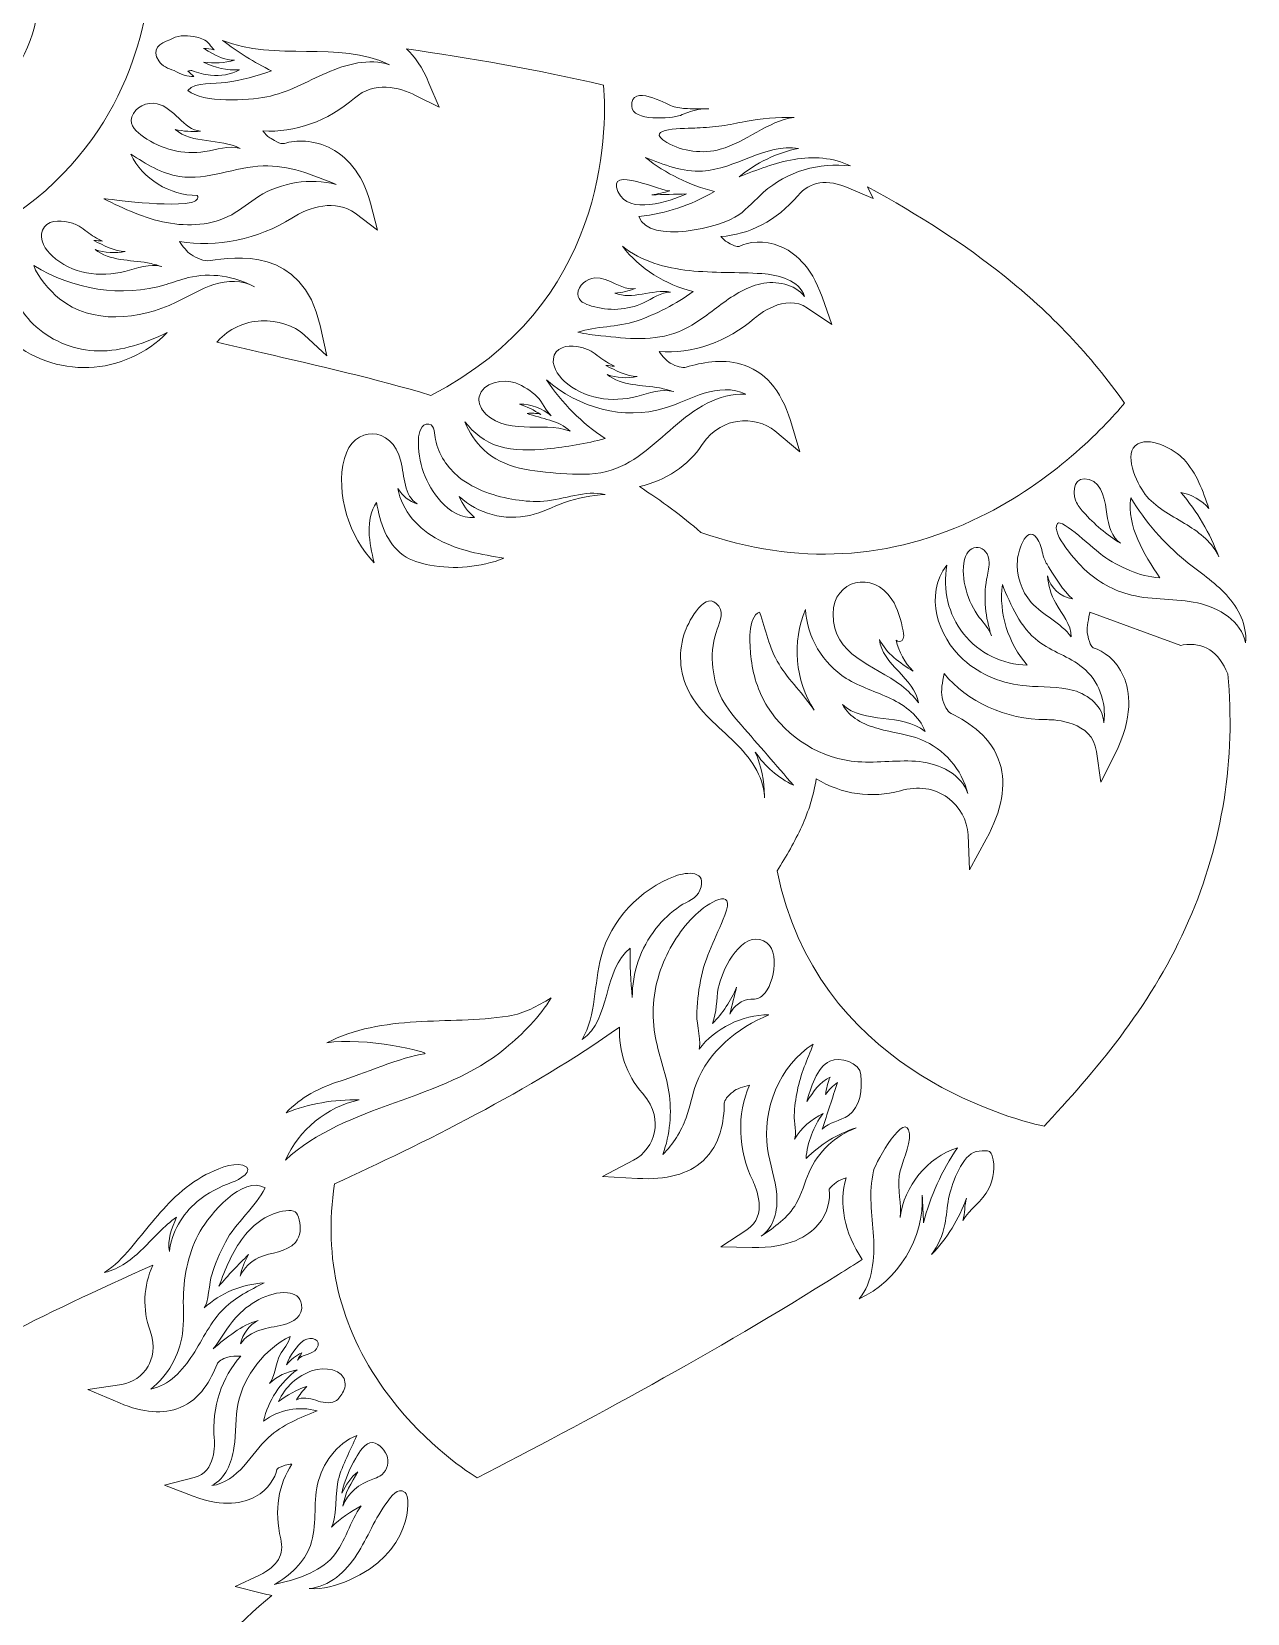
# Model space of a CAD drawing. Header units: millimetres. Extents: x -1356 to 546, y -801 to 88.
# Drawn here: x -1190.8 to -1021.2, y -391.8 to -171.3 of the extents above; entities that cross this region are included whole.
import ezdxf

# ---------------------------------------------------------------- set-up
doc = ezdxf.new("R2010")
doc.units = ezdxf.units.MM
doc.header["$MEASUREMENT"] = 0
doc.layers.add('Layer 2', color=7, linetype='Continuous')

msp = doc.modelspace()

# ---------------------------------------------------------------- linework, layer by layer
at = {"layer": 'Layer 2', "lineweight": 0}
for points, knots in [([(-1232.9, -193.31), (-1231.87, -189.74), (-1230.13, -186.78), (-1228.29, -183.66), (-1227.63, -182.54), (-1226.95, -181.39), (-1226.28, -180.18), (-1220.41, -169.58), (-1220.37, -155.87), (-1226.19, -145.25), (-1226.56, -144.56), (-1226.97, -143.87), (-1227.36, -143.21), (-1228.65, -141.01), (-1229.88, -138.94), (-1230.26, -136.64), (-1230.46, -135.38), (-1230.39, -134.09), (-1230.07, -132.87), (-1229.39, -136.73), (-1227.15, -140.59), (-1223.59, -143.82), (-1222.94, -144.41), (-1222.26, -144.96), (-1221.56, -145.47), (-1220.34, -146.36), (-1219.05, -147.15), (-1217.8, -147.92), (-1215.9, -149.1), (-1214.1, -150.21), (-1212.55, -151.6), (-1212.18, -151.93), (-1211.83, -152.27), (-1211.52, -152.6), (-1209.1, -155.23), (-1207.73, -158.71), (-1206.4, -162.07), (-1203.53, -169.36), (-1201.07, -176.46), (-1202.46, -183.09), (-1202.46, -183.09), (-1203.6, -188.52), (-1203.6, -188.52), (-1203.6, -188.52), (-1203.39, -188.26), (-1203.39, -188.26), (-1203.39, -188.26), (-1203.41, -188.37), (-1203.41, -188.37), (-1203.41, -188.37), (-1200.08, -184.23), (-1200.08, -184.23), (-1199.72, -183.79), (-1199.23, -183.37), (-1198.84, -183.05), (-1193.79, -178.91), (-1190.65, -173.84), (-1190.03, -168.76), (-1189.14, -161.56), (-1192.93, -155.19), (-1196.61, -149.03), (-1200.16, -143.06), (-1203.53, -137.42), (-1202.87, -131.2), (-1202.75, -129.98), (-1202.47, -129.4), (-1201.9, -129.12), (-1201.9, -129.12), (-1201.8, -129.08), (-1201.8, -129.08), (-1201.06, -128.81), (-1200, -129.05), (-1199.32, -129.62), (-1199.32, -129.62), (-1199.26, -129.68), (-1199.26, -129.68), (-1199.14, -129.78), (-1199.03, -129.9), (-1198.89, -130.06), (-1198.78, -130.19), (-1198.67, -130.33), (-1198.58, -130.48), (-1197.91, -131.47), (-1197.55, -132.75), (-1197.26, -133.99), (-1196.71, -136.33), (-1196.3, -138.78), (-1195.9, -141.14), (-1195.31, -144.61), (-1194.71, -148.2), (-1193.64, -151.65), (-1192.55, -155.19), (-1190.4, -160.15), (-1186.36, -163.7), (-1185.12, -164.79), (-1183.77, -165.68), (-1182.35, -166.35), (-1181.58, -166.71), (-1180.75, -167.01), (-1179.84, -167.28), (-1179.84, -167.28), (-1179.72, -167.31), (-1179.72, -167.31), (-1179.33, -167.43), (-1178.94, -167.53), (-1178.54, -167.61), (-1178.54, -167.61), (-1178.43, -167.64), (-1178.43, -167.64), (-1178.02, -167.73), (-1177.6, -167.81), (-1177.16, -167.88), (-1176.4, -168), (-1175.61, -168.09), (-1174.79, -168.15), (-1176.57, -178.29), (-1183, -194.91), (-1205.63, -203.21), (-1214.79, -200.19), (-1223.95, -196.86), (-1232.9, -193.31)], [0, 0, 0, 0, 1, 1, 1, 2, 2, 2, 3, 3, 3, 4, 4, 4, 5, 5, 5, 6, 6, 6, 7, 7, 7, 8, 8, 8, 9, 9, 9, 10, 10, 10, 11, 11, 11, 12, 12, 12, 13, 13, 13, 14, 14, 14, 15, 15, 15, 16, 16, 16, 17, 17, 17, 18, 18, 18, 19, 19, 19, 20, 20, 20, 21, 21, 21, 22, 22, 22, 23, 23, 23, 24, 24, 24, 25, 25, 25, 26, 26, 26, 27, 27, 27, 28, 28, 28, 29, 29, 29, 30, 30, 30, 31, 31, 31, 32, 32, 32, 33, 33, 33, 34, 34, 34, 35, 35, 35, 36, 36, 36, 37, 37, 37, 38, 38, 38, 39, 39, 39, 40, 40, 40, 40]), ([(-1171.5, -172.47), (-1170.59, -171.81), (-1169.25, -171.8), (-1168.21, -171.99), (-1167.59, -172.1), (-1166.93, -172.28), (-1166.4, -172.63), (-1166.13, -172.8), (-1165.45, -173.8), (-1165.3, -173.84), (-1165.79, -173.73), (-1166.29, -173.66), (-1166.79, -173.65), (-1166.51, -173.82), (-1166.24, -173.99), (-1165.96, -174.15), (-1164.89, -174.77), (-1163.72, -175.33), (-1162.48, -175.3), (-1163.87, -175.69), (-1165.35, -175.78), (-1166.78, -175.57), (-1165.25, -176.37), (-1163.5, -176.75), (-1161.78, -176.63), (-1162.98, -177.32), (-1164.42, -177.54), (-1165.81, -177.4), (-1166.71, -177.3), (-1167.59, -177.06), (-1168.44, -176.73), (-1168.63, -176.76), (-1168.82, -176.79), (-1168.99, -176.82), (-1168.7, -177.08), (-1168.42, -177.33), (-1168.13, -177.59), (-1168.97, -177.61), (-1170.03, -177.28), (-1170.89, -176.72), (-1171.74, -176.5), (-1172.6, -176.09), (-1173.05, -175.4), (-1174.08, -173.83), (-1172.92, -172.83), (-1171.5, -172.47)], [0, 0, 0, 0, 1, 1, 1, 2, 2, 2, 3, 3, 3, 4, 4, 4, 5, 5, 5, 6, 6, 6, 7, 7, 7, 8, 8, 8, 9, 9, 9, 10, 10, 10, 11, 11, 11, 12, 12, 12, 13, 13, 13, 14, 14, 14, 15, 15, 15, 15]), ([(-1111.01, -178.78), (-1110.49, -185.53), (-1110.54, -209.4), (-1135.09, -222.02), (-1142.83, -219.7), (-1150.82, -217.87), (-1158.55, -216.1), (-1160.66, -215.62), (-1162.82, -215.12), (-1164.96, -214.62), (-1164.91, -214.57), (-1164.86, -214.51), (-1164.81, -214.46), (-1163.27, -212.74), (-1161.12, -211.74), (-1158.76, -211.63), (-1156.49, -211.53), (-1154.19, -212.28), (-1152.77, -213.59), (-1152.77, -213.59), (-1149.61, -216.5), (-1149.61, -216.5), (-1149.61, -216.5), (-1150.53, -212.3), (-1150.53, -212.3), (-1152.96, -201.18), (-1162.65, -202.73), (-1165.84, -203.24), (-1166.74, -203.39), (-1167.79, -202.86), (-1168.51, -202.39), (-1169.15, -201.98), (-1169.64, -201.31), (-1170.13, -200.56), (-1165.07, -201.44), (-1159.12, -200.27), (-1154.5, -197.31), (-1152.07, -195.74), (-1148.3, -194.63), (-1145.66, -196.63), (-1145.66, -196.63), (-1142.55, -199), (-1142.55, -199), (-1142.55, -199), (-1143.53, -195.22), (-1143.53, -195.22), (-1144.69, -190.77), (-1147.08, -188.66), (-1148.88, -187.68), (-1151.38, -186.32), (-1154, -186.41), (-1155.49, -186.9), (-1156.05, -187.08), (-1157.18, -186.35), (-1157.55, -186.11), (-1157.91, -185.88), (-1158.22, -185.55), (-1158.51, -185.16), (-1154.16, -185.44), (-1149.43, -183.8), (-1145.74, -180.58), (-1142.94, -178.16), (-1139.56, -179.04), (-1137.22, -180.22), (-1137.22, -180.22), (-1133.95, -181.85), (-1133.95, -181.85), (-1133.95, -181.85), (-1135.37, -178.48), (-1135.37, -178.48), (-1136.29, -176.27), (-1137.36, -174.76), (-1138.48, -173.71), (-1129.88, -174.99), (-1120.31, -176.55), (-1111.01, -178.78)], [0, 0, 0, 0, 1, 1, 1, 2, 2, 2, 3, 3, 3, 4, 4, 4, 5, 5, 5, 6, 6, 6, 7, 7, 7, 8, 8, 8, 9, 9, 9, 10, 10, 10, 11, 11, 11, 12, 12, 12, 13, 13, 13, 14, 14, 14, 15, 15, 15, 16, 16, 16, 17, 17, 17, 18, 18, 18, 19, 19, 19, 20, 20, 20, 21, 21, 21, 22, 22, 22, 23, 23, 23, 24, 24, 24, 25, 25, 25, 25]), ([(-1149.62, -177.05), (-1152.38, -178.26), (-1155.03, -179.82), (-1157.99, -180.41), (-1160.67, -180.94), (-1166.83, -181.3), (-1168.99, -179.53), (-1167.87, -178.24), (-1165.28, -178.64), (-1163.68, -178.4), (-1161.51, -178.07), (-1159.37, -177.53), (-1157.31, -176.8), (-1159.71, -175.59), (-1162.01, -174.16), (-1164.16, -172.53), (-1156.84, -175.53), (-1147.99, -172.5), (-1140.86, -175.92), (-1143.72, -174.99), (-1146.86, -175.85), (-1149.62, -177.05)], [0, 0, 0, 0, 1, 1, 1, 2, 2, 2, 3, 3, 3, 4, 4, 4, 5, 5, 5, 6, 6, 6, 7, 7, 7, 7]), ([(-1101.44, -181.69), (-1100.76, -181.95), (-1100.03, -182.01), (-1099.3, -182.04), (-1098.31, -182.08), (-1097.32, -182.09), (-1096.33, -182.08), (-1097.33, -182.04), (-1098.33, -182.21), (-1099.25, -182.57), (-1099.61, -182.7), (-1099.95, -182.86), (-1100.3, -182.99), (-1101.56, -183.44), (-1107.02, -183.85), (-1107.09, -181.71), (-1107.19, -178.57), (-1102.38, -181.32), (-1101.44, -181.69)], [0, 0, 0, 0, 1, 1, 1, 2, 2, 2, 3, 3, 3, 4, 4, 4, 5, 5, 5, 6, 6, 6, 6]), ([(-1161.71, -187.6), (-1163.3, -187.15), (-1164.97, -187.77), (-1166.6, -188.04), (-1169.61, -188.53), (-1172.69, -187.7), (-1175.17, -185.97), (-1176.09, -185.33), (-1177.19, -184.46), (-1176.8, -183.2), (-1176.36, -181.8), (-1174.63, -181.07), (-1173.27, -181.37), (-1170.9, -181.89), (-1169.63, -184.96), (-1167.21, -185.19), (-1168.39, -185.3), (-1169.6, -185.21), (-1170.76, -184.94), (-1168.37, -187.04), (-1164.53, -186.12), (-1161.71, -187.6)], [0, 0, 0, 0, 1, 1, 1, 2, 2, 2, 3, 3, 3, 4, 4, 4, 5, 5, 5, 6, 6, 6, 7, 7, 7, 7]), ([(-1091.28, -183.84), (-1089.03, -183.43), (-1086.74, -183.24), (-1084.45, -183.27), (-1088.17, -183.79), (-1091.11, -186.73), (-1094.74, -187.7), (-1097.1, -188.41), (-1100.05, -188.01), (-1102.17, -186.77), (-1105.76, -184.67), (-1099.43, -184.82), (-1097.97, -184.74), (-1096.81, -184.68), (-1095.65, -184.61), (-1094.51, -184.45), (-1093.42, -184.29), (-1092.36, -184.04), (-1091.28, -183.84)], [0, 0, 0, 0, 1, 1, 1, 2, 2, 2, 3, 3, 3, 4, 4, 4, 5, 5, 5, 6, 6, 6, 6]), ([(-1084.45, -189.13), (-1081.8, -188.69), (-1078.98, -188.83), (-1076.58, -190.04), (-1080.9, -189.46), (-1085.44, -190.83), (-1088.71, -193.71), (-1089.88, -194.74), (-1090.9, -195.95), (-1092.16, -196.86), (-1094.55, -198.58), (-1104.66, -201.07), (-1106.07, -197.09), (-1102.1, -196.64), (-1099.08, -195.6), (-1095.56, -193.61), (-1099.04, -192.72), (-1102.33, -191.1), (-1105.16, -188.88), (-1102.61, -189.88), (-1099.96, -190.9), (-1097.22, -190.75), (-1092.6, -190.48), (-1088.41, -186.9), (-1083.83, -187.59), (-1086.86, -188.21), (-1089.74, -189.59), (-1092.11, -191.57), (-1089.61, -190.58), (-1087.09, -189.58), (-1084.45, -189.13)], [0, 0, 0, 0, 1, 1, 1, 2, 2, 2, 3, 3, 3, 4, 4, 4, 5, 5, 5, 6, 6, 6, 7, 7, 7, 8, 8, 8, 9, 9, 9, 10, 10, 10, 10]), ([(-1180.68, -194.64), (-1181.1, -194.43), (-1172.79, -195.86), (-1168.53, -195.15), (-1167.99, -195.06), (-1167.3, -194.53), (-1167.68, -194.15), (-1171.52, -194.17), (-1175.27, -191.84), (-1176.95, -188.39), (-1174.83, -189.74), (-1172.63, -191.13), (-1170.14, -191.51), (-1166.25, -192.11), (-1162.41, -190.15), (-1158.47, -190.03), (-1154.95, -189.92), (-1151.57, -191.27), (-1148.31, -192.61), (-1151.95, -191.69), (-1155.95, -192.31), (-1159.13, -194.3), (-1160.41, -195.1), (-1161.55, -196.11), (-1162.87, -196.83), (-1165.6, -198.33), (-1168.91, -198.52), (-1171.96, -197.93), (-1175.02, -197.34), (-1177.89, -196.02), (-1180.68, -194.64)], [0, 0, 0, 0, 1, 1, 1, 2, 2, 2, 3, 3, 3, 4, 4, 4, 5, 5, 5, 6, 6, 6, 7, 7, 7, 8, 8, 8, 9, 9, 9, 10, 10, 10, 10]), ([(-1101.78, -193.51), (-1102.59, -193.76), (-1103.43, -193.94), (-1104.28, -194.05), (-1102.67, -194.03), (-1101.07, -193.99), (-1099.46, -193.94), (-1101.81, -194.93), (-1107.48, -197.01), (-1109, -193.62), (-1110.75, -189.76), (-1102.62, -193.77), (-1101.78, -193.51)], [0, 0, 0, 0, 1, 1, 1, 2, 2, 2, 3, 3, 3, 4, 4, 4, 4]), ([(-1055.17, -205.35), (-1048.71, -210.5), (-1043.06, -216.46), (-1038.35, -223.1), (-1041.4, -226.7), (-1048.38, -233.98), (-1058.52, -238.96), (-1070.97, -245.06), (-1084.06, -245.78), (-1097.46, -241.11), (-1100.05, -238.86), (-1102.92, -236.73), (-1106.02, -234.74), (-1102.35, -233.89), (-1099.17, -231.81), (-1097.25, -228.87), (-1095.76, -226.59), (-1093.75, -225.85), (-1092.33, -225.64), (-1090.44, -225.36), (-1088.44, -225.87), (-1087.11, -226.97), (-1087.11, -226.97), (-1083.62, -229.88), (-1083.62, -229.88), (-1083.62, -229.88), (-1084.95, -225.54), (-1084.95, -225.54), (-1086.27, -221.23), (-1088.6, -218.58), (-1091.87, -217.65), (-1094.6, -216.88), (-1097.37, -217.47), (-1099.49, -218.07), (-1100.02, -218.22), (-1100.81, -218.02), (-1101.72, -217.51), (-1102.29, -217.18), (-1102.77, -216.59), (-1103.26, -215.92), (-1098.74, -216.25), (-1093.68, -214.56), (-1089.96, -211.27), (-1089.53, -210.9), (-1085.73, -207.69), (-1082.58, -209.84), (-1082.58, -209.84), (-1079.2, -212.15), (-1079.2, -212.15), (-1079.2, -212.15), (-1080.54, -208.28), (-1080.54, -208.28), (-1082.07, -203.83), (-1084.56, -202.01), (-1086.37, -201.25), (-1088.65, -200.31), (-1090.83, -200.63), (-1092.1, -201.25), (-1092.23, -201.31), (-1092.61, -201.32), (-1093.75, -200.68), (-1094.07, -200.49), (-1094.37, -200.2), (-1094.65, -199.86), (-1090.8, -199.68), (-1086.85, -197.64), (-1083.94, -194.19), (-1082.24, -192.18), (-1079.84, -191.82), (-1076.8, -193.12), (-1076.8, -193.12), (-1073.4, -194.57), (-1073.4, -194.57), (-1073.4, -194.57), (-1074.21, -192.95), (-1074.21, -192.95), (-1066.93, -196.89), (-1060.67, -200.97), (-1055.17, -205.35)], [0, 0, 0, 0, 1, 1, 1, 2, 2, 2, 3, 3, 3, 4, 4, 4, 5, 5, 5, 6, 6, 6, 7, 7, 7, 8, 8, 8, 9, 9, 9, 10, 10, 10, 11, 11, 11, 12, 12, 12, 13, 13, 13, 14, 14, 14, 15, 15, 15, 16, 16, 16, 17, 17, 17, 18, 18, 18, 19, 19, 19, 20, 20, 20, 21, 21, 21, 22, 22, 22, 23, 23, 23, 24, 24, 24, 25, 25, 25, 26, 26, 26, 26]), ([(-1177.71, -201.97), (-1179.1, -202.24), (-1180.57, -202.15), (-1181.92, -201.7), (-1180.91, -202.48), (-1179.65, -202.85), (-1178.4, -203.06), (-1177.14, -203.26), (-1175.87, -203.32), (-1174.62, -203.55), (-1173.95, -203.68), (-1173.28, -203.85), (-1172.63, -204.07), (-1174.3, -203.56), (-1176.06, -204.31), (-1177.75, -204.74), (-1179.49, -205.18), (-1181.34, -205.28), (-1183.11, -204.94), (-1184.88, -204.6), (-1186.57, -203.81), (-1187.9, -202.59), (-1188.79, -201.78), (-1189.82, -200.27), (-1189.27, -198.99), (-1188.68, -197.59), (-1186.88, -197.57), (-1185.65, -197.87), (-1185.13, -198), (-1184.6, -198.16), (-1184.13, -198.43), (-1183.73, -198.65), (-1183.38, -198.95), (-1183.02, -199.23), (-1182.36, -199.73), (-1181.65, -200.17), (-1180.9, -200.52), (-1181.29, -200.48), (-1181.69, -200.45), (-1182.08, -200.41), (-1180.7, -201.15), (-1179.27, -201.9), (-1177.71, -201.97)], [0, 0, 0, 0, 1, 1, 1, 2, 2, 2, 3, 3, 3, 4, 4, 4, 5, 5, 5, 6, 6, 6, 7, 7, 7, 8, 8, 8, 9, 9, 9, 10, 10, 10, 11, 11, 11, 12, 12, 12, 13, 13, 13, 14, 14, 14, 14]), ([(-1108.39, -201.23), (-1105.77, -203.34), (-1102.38, -204.26), (-1099.03, -204.62), (-1095.69, -204.98), (-1092.31, -204.82), (-1088.95, -205.05), (-1086.56, -205.22), (-1083.72, -205.95), (-1082.98, -208.23), (-1084.37, -206.49), (-1086.89, -205.99), (-1089.07, -206.46), (-1091.24, -206.94), (-1093.15, -208.23), (-1094.93, -209.56), (-1096.72, -210.89), (-1098.48, -212.32), (-1100.55, -213.15), (-1103.94, -214.51), (-1107.75, -214.12), (-1111.38, -213.7), (-1112.44, -213.58), (-1113.54, -213.49), (-1114.58, -213.21), (-1112.09, -212.35), (-1109.08, -212.54), (-1106.46, -211.66), (-1103.62, -210.7), (-1100.93, -209.31), (-1098.51, -207.54), (-1102.39, -206.62), (-1105.93, -204.36), (-1108.39, -201.23)], [0, 0, 0, 0, 1, 1, 1, 2, 2, 2, 3, 3, 3, 4, 4, 4, 5, 5, 5, 6, 6, 6, 7, 7, 7, 8, 8, 8, 9, 9, 9, 10, 10, 10, 11, 11, 11, 11]), ([(-1182.79, -218.14), (-1186.87, -218.29), (-1190.99, -216.82), (-1194.05, -214.12), (-1193.5, -215.23), (-1192.94, -216.34), (-1192.38, -217.45), (-1195.63, -215.9), (-1198.09, -212.79), (-1198.87, -209.27), (-1199.09, -208.26), (-1199.18, -207.19), (-1198.88, -206.2), (-1198.17, -203.89), (-1195.45, -203.08), (-1194.41, -205.47), (-1193.25, -208.12), (-1192.38, -210.49), (-1190.13, -212.47), (-1187.76, -214.56), (-1184.63, -215.77), (-1181.47, -215.83), (-1178.13, -215.88), (-1174.89, -214.7), (-1171.87, -213.27), (-1174.71, -216.2), (-1178.71, -217.98), (-1182.79, -218.14)], [0, 0, 0, 0, 1, 1, 1, 2, 2, 2, 3, 3, 3, 4, 4, 4, 5, 5, 5, 6, 6, 6, 7, 7, 7, 8, 8, 8, 9, 9, 9, 9]), ([(-1170.61, -209.04), (-1175.77, -211.54), (-1182.43, -212.15), (-1186.88, -208.54), (-1188.31, -207.38), (-1189.89, -205.56), (-1190.48, -203.92), (-1184.95, -207.27), (-1178.27, -208.44), (-1172.01, -206.56), (-1170.98, -206.25), (-1169.97, -205.86), (-1168.92, -205.61), (-1165.83, -204.87), (-1162.48, -205.36), (-1159.71, -206.9), (-1161.37, -205.9), (-1163.5, -205.98), (-1165.35, -206.57), (-1167.19, -207.16), (-1168.86, -208.2), (-1170.61, -209.04)], [0, 0, 0, 0, 1, 1, 1, 2, 2, 2, 3, 3, 3, 4, 4, 4, 5, 5, 5, 6, 6, 6, 7, 7, 7, 7]), ([(-1106.56, -207.1), (-1107.47, -207.46), (-1108.45, -207.68), (-1109.43, -207.75), (-1107.06, -208.77), (-1104.23, -207.17), (-1101.67, -207.62), (-1103.03, -207.66), (-1104.21, -208.52), (-1105.44, -209.11), (-1107.71, -210.19), (-1110.33, -210.28), (-1112.69, -209.56), (-1113.56, -209.3), (-1114.63, -208.9), (-1114.6, -207.86), (-1114.57, -206.69), (-1113.36, -205.74), (-1112.22, -205.64), (-1110.22, -205.48), (-1108.52, -207.5), (-1106.56, -207.1)], [0, 0, 0, 0, 1, 1, 1, 2, 2, 2, 3, 3, 3, 4, 4, 4, 5, 5, 5, 6, 6, 6, 7, 7, 7, 7]), ([(-1114.26, -215.31), (-1113.73, -215.44), (-1113.2, -215.59), (-1112.73, -215.86), (-1112.34, -216.09), (-1111.99, -216.38), (-1111.62, -216.66), (-1110.96, -217.16), (-1110.25, -217.6), (-1109.5, -217.96), (-1109.9, -217.92), (-1110.29, -217.88), (-1110.68, -217.84), (-1109.31, -218.58), (-1107.87, -219.33), (-1106.31, -219.4), (-1107.7, -219.68), (-1109.17, -219.58), (-1110.52, -219.13), (-1109.51, -219.91), (-1108.25, -220.28), (-1107, -220.49), (-1105.75, -220.7), (-1104.47, -220.75), (-1103.22, -220.98), (-1102.55, -221.11), (-1101.88, -221.28), (-1101.23, -221.5), (-1102.9, -221), (-1104.66, -221.74), (-1106.35, -222.17), (-1108.09, -222.61), (-1109.94, -222.72), (-1111.71, -222.38), (-1113.48, -222.04), (-1115.17, -221.24), (-1116.5, -220.03), (-1117.39, -219.21), (-1118.42, -217.71), (-1117.88, -216.42), (-1117.28, -215.02), (-1115.49, -215), (-1114.26, -215.31)], [0, 0, 0, 0, 1, 1, 1, 2, 2, 2, 3, 3, 3, 4, 4, 4, 5, 5, 5, 6, 6, 6, 7, 7, 7, 8, 8, 8, 9, 9, 9, 10, 10, 10, 11, 11, 11, 12, 12, 12, 13, 13, 13, 14, 14, 14, 14]), ([(-1116.95, -232.89), (-1120.78, -232.64), (-1124.95, -232.25), (-1127.73, -229.6), (-1128.83, -228.55), (-1129.8, -227.13), (-1130.35, -225.71), (-1129.09, -227.26), (-1127.62, -228.51), (-1125.62, -229.11), (-1123.45, -229.75), (-1121.14, -229.69), (-1118.89, -229.47), (-1116.16, -229.21), (-1113.46, -228.73), (-1110.81, -228.04), (-1114.03, -225.88), (-1116.82, -223.08), (-1118.98, -219.85), (-1114.56, -223.75), (-1108.17, -225.53), (-1102.54, -223.82), (-1100.65, -223.24), (-1098.88, -222.3), (-1096.98, -221.72), (-1095.09, -221.14), (-1092.95, -220.95), (-1091.19, -221.86), (-1094.97, -221.58), (-1098.39, -223.96), (-1101.25, -226.44), (-1104.11, -228.92), (-1106.95, -231.73), (-1110.62, -232.65), (-1112.68, -233.16), (-1114.84, -233.02), (-1116.95, -232.89)], [0, 0, 0, 0, 1, 1, 1, 2, 2, 2, 3, 3, 3, 4, 4, 4, 5, 5, 5, 6, 6, 6, 7, 7, 7, 8, 8, 8, 9, 9, 9, 10, 10, 10, 11, 11, 11, 12, 12, 12, 12]), ([(-1119.78, -224.67), (-1120.39, -224.49), (-1121.05, -224.44), (-1121.68, -224.53), (-1119.64, -225.3), (-1117.25, -225.48), (-1115.68, -227), (-1117.7, -226.23), (-1119.94, -226.48), (-1122.1, -226.42), (-1124.26, -226.36), (-1126.65, -225.83), (-1127.88, -224.06), (-1128.26, -223.52), (-1128.51, -222.86), (-1128.37, -222.21), (-1127.96, -220.21), (-1124.88, -219.69), (-1123.28, -220.29), (-1122.18, -220.7), (-1121.13, -221.41), (-1120.28, -222.21), (-1119.49, -222.94), (-1119.06, -224.22), (-1118.3, -224.86), (-1119.52, -223.82), (-1121.13, -223.23), (-1122.74, -223.23), (-1121.7, -223.59), (-1120.7, -224.07), (-1119.78, -224.67)], [0, 0, 0, 0, 1, 1, 1, 2, 2, 2, 3, 3, 3, 4, 4, 4, 5, 5, 5, 6, 6, 6, 7, 7, 7, 8, 8, 8, 9, 9, 9, 10, 10, 10, 10]), ([(-1135.26, -245.67), (-1136.57, -245.43), (-1137.87, -245.04), (-1138.96, -244.28), (-1141.26, -242.67), (-1142.18, -239.73), (-1142.66, -236.96), (-1144.31, -239.34), (-1143.69, -242.56), (-1142.99, -245.37), (-1146.4, -241.87), (-1148.45, -235.68), (-1147.16, -230.83), (-1145.92, -226.15), (-1140.54, -226.15), (-1139.29, -231.19), (-1138.75, -233.32), (-1138.88, -236.03), (-1136.99, -237.15), (-1138.11, -236.8), (-1139.08, -236.02), (-1139.68, -235.01), (-1139.18, -238.13), (-1136.78, -240.69), (-1133.98, -242.16), (-1131.19, -243.64), (-1128.02, -244.21), (-1124.9, -244.72), (-1128.18, -245.99), (-1131.81, -246.32), (-1135.26, -245.67)], [0, 0, 0, 0, 1, 1, 1, 2, 2, 2, 3, 3, 3, 4, 4, 4, 5, 5, 5, 6, 6, 6, 7, 7, 7, 8, 8, 8, 9, 9, 9, 10, 10, 10, 10]), ([(-1116.45, -236.96), (-1118.07, -237.54), (-1119.62, -238.34), (-1121.3, -238.74), (-1124.74, -239.56), (-1128.56, -238.54), (-1131.13, -236.11), (-1130.67, -237.24), (-1129.94, -238.24), (-1129.01, -239.03), (-1130.8, -239.24), (-1132.49, -238.13), (-1133.7, -236.8), (-1135.82, -234.46), (-1136.97, -231.27), (-1136.83, -228.12), (-1136.79, -227.35), (-1136.48, -225.86), (-1135.37, -226.04), (-1134.43, -226.19), (-1134.61, -227.47), (-1134.46, -228.17), (-1134.03, -230.25), (-1132.78, -232.12), (-1131.13, -233.45), (-1128.91, -235.24), (-1126.09, -236.12), (-1123.27, -236.56), (-1121.97, -236.76), (-1120.66, -236.88), (-1119.35, -236.77), (-1116.46, -236.52), (-1113.59, -235.18), (-1110.77, -235.84), (-1112.7, -235.93), (-1114.62, -236.31), (-1116.45, -236.96)], [0, 0, 0, 0, 1, 1, 1, 2, 2, 2, 3, 3, 3, 4, 4, 4, 5, 5, 5, 6, 6, 6, 7, 7, 7, 8, 8, 8, 9, 9, 9, 10, 10, 10, 11, 11, 11, 12, 12, 12, 12]), ([(-1036.87, -229.06), (-1035.1, -227.41), (-1031.33, -229.62), (-1030.1, -230.93), (-1028.32, -232.82), (-1027.43, -235.35), (-1026.59, -237.8), (-1027.6, -236.65), (-1029, -235.84), (-1030.51, -235.54), (-1028.23, -238.19), (-1026.44, -241.24), (-1025.22, -244.51), (-1026.04, -242.58), (-1027.83, -241.18), (-1029.64, -240.08), (-1031.6, -238.88), (-1033.74, -237.84), (-1035.24, -236.1), (-1036.37, -234.79), (-1038.53, -230.61), (-1036.87, -229.06)], [0, 0, 0, 0, 1, 1, 1, 2, 2, 2, 3, 3, 3, 4, 4, 4, 5, 5, 5, 6, 6, 6, 7, 7, 7, 7]), ([(-1043.31, -233.75), (-1041.35, -234.29), (-1041.05, -236.93), (-1040.81, -238.59), (-1040.59, -240.12), (-1040.19, -241.8), (-1038.91, -242.64), (-1040.84, -241.45), (-1042.59, -239.97), (-1044.1, -238.28), (-1044.51, -237.82), (-1044.91, -237.32), (-1045.14, -236.75), (-1045.75, -235.18), (-1045.3, -233.2), (-1043.31, -233.75)], [0, 0, 0, 0, 1, 1, 1, 2, 2, 2, 3, 3, 3, 4, 4, 4, 5, 5, 5, 5]), ([(-1037.49, -236.3), (-1035.46, -239.64), (-1032.87, -242.63), (-1029.84, -245.1), (-1027.93, -246.66), (-1025.83, -248.02), (-1024.15, -249.84), (-1022.48, -251.65), (-1021.23, -254.06), (-1021.5, -256.52), (-1022.06, -253.49), (-1025.18, -251.58), (-1028.2, -250.95), (-1031.22, -250.32), (-1034.38, -250.57), (-1037.38, -249.86), (-1039.85, -249.27), (-1042.13, -247.98), (-1043.97, -246.24), (-1044.88, -245.39), (-1048.69, -241.28), (-1047.73, -239.89), (-1047.17, -239.09), (-1042.4, -243.68), (-1041.44, -244.34), (-1039.05, -245.98), (-1036.37, -247.23), (-1033.45, -247.46), (-1035.69, -244.09), (-1038.04, -240.31), (-1037.49, -236.3)], [0, 0, 0, 0, 1, 1, 1, 2, 2, 2, 3, 3, 3, 4, 4, 4, 5, 5, 5, 6, 6, 6, 7, 7, 7, 8, 8, 8, 9, 9, 9, 10, 10, 10, 10]), ([(-1047.95, -250.99), (-1047.1, -252.52), (-1045.79, -253.94), (-1045.8, -255.69), (-1047.24, -253.7), (-1049.71, -252.71), (-1051.36, -250.88), (-1052.8, -249.29), (-1053.48, -247.06), (-1053.3, -244.93), (-1053.19, -243.64), (-1051.87, -239.45), (-1050.29, -242.39), (-1049.92, -243.09), (-1049.87, -243.92), (-1049.6, -244.68), (-1049.42, -245.17), (-1049.14, -245.62), (-1048.87, -246.07), (-1047.92, -247.61), (-1046.96, -249.17), (-1045.63, -250.4), (-1047.3, -250.15), (-1048.74, -248.8), (-1049.11, -247.16), (-1049, -248.5), (-1048.6, -249.82), (-1047.95, -250.99)], [0, 0, 0, 0, 1, 1, 1, 2, 2, 2, 3, 3, 3, 4, 4, 4, 5, 5, 5, 6, 6, 6, 7, 7, 7, 8, 8, 8, 9, 9, 9, 9]), ([(-1056.93, -255.54), (-1057.24, -254.56), (-1057.99, -253.79), (-1058.61, -252.96), (-1060.2, -250.84), (-1061.28, -247.57), (-1060.67, -244.9), (-1060.11, -242.46), (-1057.31, -242.7), (-1057.25, -245.36), (-1057.24, -246.13), (-1057.45, -246.89), (-1057.59, -247.65), (-1058.07, -250.27), (-1057.75, -253), (-1056.93, -255.54)], [0, 0, 0, 0, 1, 1, 1, 2, 2, 2, 3, 3, 3, 4, 4, 4, 5, 5, 5, 5]), ([(-1067.85, -260.47), (-1069.68, -259.29), (-1071.6, -258.02), (-1072.52, -256.05), (-1072.22, -259.56), (-1067.66, -261.41), (-1067.08, -264.89), (-1067.76, -263.98), (-1068.56, -263.16), (-1069.47, -262.47), (-1073.27, -259.56), (-1079.06, -258.31), (-1079.01, -252.48), (-1078.97, -247.67), (-1073.42, -246.42), (-1070.81, -250.45), (-1069.95, -251.77), (-1069.54, -253.32), (-1069.23, -254.86), (-1069.14, -255.31), (-1069.08, -255.83), (-1069.38, -256.17), (-1069.6, -256.4), (-1070.03, -256.35), (-1070.22, -256.14), (-1069.83, -257.76), (-1069.01, -259.28), (-1067.85, -260.47)], [0, 0, 0, 0, 1, 1, 1, 2, 2, 2, 3, 3, 3, 4, 4, 4, 5, 5, 5, 6, 6, 6, 7, 7, 7, 8, 8, 8, 9, 9, 9, 9]), ([(-1060.82, -255.25), (-1058.69, -257.92), (-1055.33, -259.56), (-1051.92, -259.61), (-1054.6, -256.59), (-1055.91, -252.38), (-1055.4, -248.37), (-1054.2, -251.3), (-1052.9, -254.37), (-1050.39, -256.3), (-1048.49, -257.75), (-1046.07, -258.42), (-1044.22, -259.94), (-1041.99, -261.76), (-1040.82, -264.76), (-1041.26, -267.66), (-1041.3, -265.45), (-1043.35, -263.74), (-1045.47, -263.14), (-1047.59, -262.54), (-1049.85, -262.72), (-1052.04, -262.52), (-1055.27, -262.23), (-1058.47, -261.02), (-1060.86, -258.83), (-1064.4, -255.59), (-1066.33, -249.84), (-1063.16, -245.7), (-1063.67, -249.09), (-1063, -252.54), (-1060.82, -255.25)], [0, 0, 0, 0, 1, 1, 1, 2, 2, 2, 3, 3, 3, 4, 4, 4, 5, 5, 5, 6, 6, 6, 7, 7, 7, 8, 8, 8, 9, 9, 9, 10, 10, 10, 10]), ([(-1095.77, -260.01), (-1095.59, -261.49), (-1095.21, -262.97), (-1094.52, -264.3), (-1093.81, -265.64), (-1092.8, -266.81), (-1091.81, -267.96), (-1089.38, -270.76), (-1086.95, -273.56), (-1084.52, -276.36), (-1086.68, -275.35), (-1088.54, -273.72), (-1089.85, -271.73), (-1089.02, -273.68), (-1088.58, -275.79), (-1088.58, -277.9), (-1088.57, -278.19), (-1088.58, -278.19), (-1088.58, -277.9), (-1088.7, -275.04), (-1090.61, -272.43), (-1092.71, -270.39), (-1095, -268.14), (-1097.68, -266.14), (-1099.14, -263.28), (-1100.46, -260.71), (-1100.64, -257.58), (-1099.62, -254.88), (-1099.07, -253.4), (-1096.75, -248.93), (-1094.96, -251.4), (-1094.11, -252.57), (-1094.97, -253.87), (-1095.32, -255.05), (-1095.82, -256.69), (-1095.97, -258.3), (-1095.77, -260.01)], [0, 0, 0, 0, 1, 1, 1, 2, 2, 2, 3, 3, 3, 4, 4, 4, 5, 5, 5, 6, 6, 6, 7, 7, 7, 8, 8, 8, 9, 9, 9, 10, 10, 10, 11, 11, 11, 12, 12, 12, 12]), ([(-1082.86, -251.85), (-1082.64, -255.71), (-1080.45, -259.41), (-1077.17, -261.46), (-1075.25, -262.66), (-1073.03, -263.3), (-1070.98, -264.28), (-1068.93, -265.26), (-1066.94, -266.72), (-1066.18, -268.86), (-1069.35, -266.24), (-1074.7, -267.91), (-1077.71, -265.11), (-1076.72, -266.91), (-1074.71, -267.92), (-1072.73, -268.47), (-1070.74, -269.02), (-1068.66, -269.23), (-1066.75, -269.99), (-1063.54, -271.28), (-1061.03, -274.17), (-1060.21, -277.53), (-1061.11, -274.82), (-1064.13, -273.37), (-1066.97, -273.07), (-1069.81, -272.77), (-1072.69, -273.3), (-1075.54, -273.09), (-1080.62, -272.71), (-1085.44, -269.78), (-1088.13, -265.45), (-1089.45, -263.31), (-1090.24, -260.85), (-1090.47, -258.35), (-1090.61, -256.85), (-1090.99, -252.9), (-1089.26, -252.23), (-1088.37, -254.72), (-1087.97, -257.13), (-1086.54, -259.5), (-1085.13, -261.81), (-1083.1, -263.66), (-1081.66, -265.91), (-1084.3, -261.79), (-1084.77, -256.36), (-1082.86, -251.85)], [0, 0, 0, 0, 1, 1, 1, 2, 2, 2, 3, 3, 3, 4, 4, 4, 5, 5, 5, 6, 6, 6, 7, 7, 7, 8, 8, 8, 9, 9, 9, 10, 10, 10, 11, 11, 11, 12, 12, 12, 13, 13, 13, 14, 14, 14, 15, 15, 15, 15]), ([(-1029.42, -295.28), (-1034.31, -306.57), (-1041.77, -315.46), (-1049.11, -323.39), (-1049.27, -323.56), (-1049.43, -323.73), (-1049.59, -323.89), (-1055.11, -322.66), (-1081.43, -315.4), (-1086.81, -288.31), (-1085.49, -286.26), (-1084.34, -284.18), (-1083.38, -282.11), (-1082.4, -279.98), (-1081.72, -277.76), (-1081.36, -275.46), (-1077.79, -277.63), (-1073.62, -278.24), (-1069.62, -277.12), (-1067.17, -276.43), (-1064.83, -276.77), (-1063.03, -278.08), (-1061.33, -279.31), (-1060.27, -281.25), (-1060.18, -283.28), (-1060.18, -283.28), (-1059.97, -288.15), (-1059.97, -288.15), (-1059.97, -288.15), (-1057.64, -283.87), (-1057.64, -283.87), (-1055.45, -279.86), (-1054.82, -276.31), (-1055.74, -273.33), (-1056.86, -269.66), (-1059.97, -267.67), (-1062.56, -266.34), (-1063.09, -266.07), (-1063.52, -265.28), (-1063.79, -264.12), (-1063.99, -263.19), (-1063.76, -262.03), (-1063.51, -260.8), (-1060.35, -264.71), (-1054.98, -267.22), (-1049.25, -267.22), (-1049.22, -267.22), (-1049.19, -267.22), (-1049.15, -267.22), (-1048.1, -267.22), (-1042.87, -267.41), (-1042.27, -271.66), (-1042.27, -271.66), (-1041.67, -275.95), (-1041.67, -275.95), (-1041.67, -275.95), (-1039.73, -272.08), (-1039.73, -272.08), (-1037.08, -266.82), (-1037.6, -263.25), (-1038.5, -261.19), (-1039.51, -258.86), (-1041.35, -257.61), (-1042.72, -257.21), (-1042.84, -257.17), (-1043.16, -256.93), (-1043.5, -255.43), (-1043.68, -254.62), (-1043.47, -253.57), (-1043.24, -252.47), (-1043.22, -252.39), (-1043.21, -252.31), (-1043.19, -252.22), (-1043.19, -252.22), (-1030.52, -256.87), (-1030.52, -256.87), (-1030.52, -256.87), (-1030.18, -256.81), (-1030.18, -256.81), (-1027.33, -256.37), (-1025.24, -257.72), (-1023.97, -260.83), (-1022.84, -272.71), (-1024.67, -284.31), (-1029.42, -295.28)], [0, 0, 0, 0, 1, 1, 1, 2, 2, 2, 3, 3, 3, 4, 4, 4, 5, 5, 5, 6, 6, 6, 7, 7, 7, 8, 8, 8, 9, 9, 9, 10, 10, 10, 11, 11, 11, 12, 12, 12, 13, 13, 13, 14, 14, 14, 15, 15, 15, 16, 16, 16, 17, 17, 17, 18, 18, 18, 19, 19, 19, 20, 20, 20, 21, 21, 21, 22, 22, 22, 23, 23, 23, 24, 24, 24, 25, 25, 25, 26, 26, 26, 27, 27, 27, 28, 28, 28, 28]), ([(-1111.35, -300.27), (-1109.99, -295.16), (-1105.97, -290.87), (-1101.02, -289.03), (-1099.34, -288.41), (-1096.49, -288.19), (-1097.58, -291.01), (-1098.04, -292.19), (-1099.33, -292.52), (-1100.32, -293.19), (-1101.61, -294.06), (-1102.76, -295.13), (-1103.72, -296.35), (-1105.85, -299.06), (-1107.04, -302.51), (-1107, -305.96), (-1107.26, -303.67), (-1107.36, -301.35), (-1107.29, -299.05), (-1111.14, -302.08), (-1109.96, -309.02), (-1113.99, -311.81), (-1112.03, -308.36), (-1112.37, -304.11), (-1111.35, -300.27)], [0, 0, 0, 0, 1, 1, 1, 2, 2, 2, 3, 3, 3, 4, 4, 4, 5, 5, 5, 6, 6, 6, 7, 7, 7, 8, 8, 8, 8]), ([(-1101.91, -319.08), (-1102.34, -316.36), (-1103.4, -313.76), (-1103.86, -311.04), (-1104.41, -307.85), (-1104, -304.54), (-1102.85, -301.52), (-1101.82, -298.84), (-1100.21, -296.37), (-1098.15, -294.37), (-1096.61, -292.88), (-1092.47, -290.3), (-1094.1, -294.47), (-1095.32, -297.58), (-1096.86, -300.25), (-1097.5, -303.6), (-1097.81, -305.23), (-1097.98, -306.89), (-1098.01, -308.55), (-1098.02, -309.3), (-1097.34, -312.69), (-1097.7, -313.16), (-1095.4, -310.2), (-1091.7, -308.37), (-1087.95, -308.36), (-1092.35, -310.21), (-1096.39, -313.44), (-1098.06, -317.9), (-1098.65, -319.47), (-1098.92, -321.13), (-1099.49, -322.7), (-1100.18, -324.62), (-1101.3, -326.39), (-1102.75, -327.82), (-1101.74, -325.04), (-1101.45, -322.01), (-1101.91, -319.08)], [0, 0, 0, 0, 1, 1, 1, 2, 2, 2, 3, 3, 3, 4, 4, 4, 5, 5, 5, 6, 6, 6, 7, 7, 7, 8, 8, 8, 9, 9, 9, 10, 10, 10, 11, 11, 11, 12, 12, 12, 12]), ([(-1088.79, -305.64), (-1088.99, -305.83), (-1089.23, -306), (-1089.5, -306.09), (-1089.81, -306.19), (-1090.14, -306.16), (-1090.47, -306.18), (-1091.72, -306.26), (-1092.89, -307.09), (-1093.38, -308.25), (-1093.07, -307), (-1092.77, -305.75), (-1092.46, -304.51), (-1093.24, -306.4), (-1094.38, -308.13), (-1095.82, -309.58), (-1095.2, -308.03), (-1095.31, -306.29), (-1095.01, -304.64), (-1094.61, -302.44), (-1092.17, -297.22), (-1089.23, -297.86), (-1086.11, -298.54), (-1087.11, -304.06), (-1088.79, -305.64)], [0, 0, 0, 0, 1, 1, 1, 2, 2, 2, 3, 3, 3, 4, 4, 4, 5, 5, 5, 6, 6, 6, 7, 7, 7, 8, 8, 8, 8]), ([(-1155.28, -322.02), (-1153.26, -319.87), (-1150.56, -318.47), (-1147.74, -317.6), (-1144.92, -316.72), (-1138.93, -314.16), (-1136, -313.81), (-1134.77, -313.66), (-1144.6, -311.35), (-1149.61, -312.29), (-1145.82, -310.26), (-1141.45, -309.61), (-1137.16, -309.35), (-1132.87, -309.09), (-1128.55, -309.19), (-1124.31, -308.53), (-1121.89, -308.15), (-1120.34, -307.19), (-1118.33, -306.01), (-1119.83, -308.57), (-1122.35, -311.08), (-1124.63, -312.98), (-1133.51, -320.4), (-1146.89, -320.74), (-1155.37, -328.62), (-1153.53, -324.41), (-1149.59, -321.19), (-1145.1, -320.22), (-1148.57, -320.13), (-1152.06, -320.75), (-1155.28, -322.02)], [0, 0, 0, 0, 1, 1, 1, 2, 2, 2, 3, 3, 3, 4, 4, 4, 5, 5, 5, 6, 6, 6, 7, 7, 7, 8, 8, 8, 9, 9, 9, 10, 10, 10, 10]), ([(-1128.62, -372.91), (-1130.78, -371.56), (-1136.67, -367.49), (-1141.63, -360.54), (-1147.82, -351.89), (-1150.13, -342.26), (-1148.51, -331.93), (-1136.37, -326.34), (-1121.27, -318.94), (-1108.77, -310.07), (-1108.94, -313.45), (-1107.83, -316.74), (-1105.58, -319.29), (-1103.76, -321.36), (-1103.67, -323.33), (-1103.91, -324.62), (-1104.23, -326.34), (-1105.32, -327.83), (-1106.83, -328.62), (-1106.83, -328.62), (-1111.17, -330.89), (-1111.17, -330.89), (-1111.17, -330.89), (-1106.28, -331.17), (-1106.28, -331.17), (-1102.25, -331.4), (-1099.17, -330.57), (-1097.13, -328.7), (-1094.65, -326.43), (-1094.24, -323.23), (-1094.17, -320.7), (-1094.16, -320.26), (-1093.72, -319.66), (-1092.96, -319.08), (-1092.41, -318.65), (-1091.58, -318.41), (-1090.67, -318.19), (-1092.42, -322.12), (-1092.32, -327.16), (-1090.17, -331.57), (-1089.79, -332.35), (-1088.03, -336.37), (-1091.01, -338.32), (-1091.01, -338.32), (-1094.66, -340.69), (-1094.66, -340.69), (-1094.66, -340.69), (-1090.31, -340.8), (-1090.31, -340.8), (-1085.09, -340.93), (-1082.44, -339.17), (-1081.13, -337.66), (-1079.66, -335.97), (-1079.36, -334.03), (-1079.57, -332.78), (-1079.56, -332.71), (-1079.47, -332.42), (-1078.54, -331.7), (-1078.2, -331.44), (-1077.73, -331.26), (-1077.2, -331.1), (-1078.24, -334.58), (-1077.46, -338.76), (-1074.93, -342.48), (-1076.04, -343.17), (-1077.15, -343.86), (-1078.23, -344.54), (-1095.63, -355.51), (-1113.42, -365.02), (-1128.62, -372.91)], [0, 0, 0, 0, 1, 1, 1, 2, 2, 2, 3, 3, 3, 4, 4, 4, 5, 5, 5, 6, 6, 6, 7, 7, 7, 8, 8, 8, 9, 9, 9, 10, 10, 10, 11, 11, 11, 12, 12, 12, 13, 13, 13, 14, 14, 14, 15, 15, 15, 16, 16, 16, 17, 17, 17, 18, 18, 18, 19, 19, 19, 20, 20, 20, 21, 21, 21, 22, 22, 22, 23, 23, 23, 23]), ([(-1083.99, -318.91), (-1084.22, -320.05), (-1084.37, -321.21), (-1084.43, -322.38), (-1084.47, -323.08), (-1084.05, -325.16), (-1084.37, -325.69), (-1083.43, -324.15), (-1082.03, -322.9), (-1080.4, -322.14), (-1081.76, -323.94), (-1082.6, -326.14), (-1082.78, -328.4), (-1080.83, -326.44), (-1078.41, -324.96), (-1075.78, -324.11), (-1078.68, -325.19), (-1081.11, -327.47), (-1082.36, -330.3), (-1083, -331.74), (-1083.35, -333.32), (-1084.14, -334.68), (-1085.27, -336.63), (-1087.19, -337.97), (-1089.05, -339.24), (-1087.25, -338.02), (-1086.67, -335.59), (-1086.86, -333.43), (-1087.04, -331.26), (-1087.82, -329.19), (-1088.14, -327.04), (-1088.94, -321.69), (-1086.47, -315.35), (-1081.76, -312.45), (-1082.61, -314.58), (-1083.53, -316.62), (-1083.99, -318.91)], [0, 0, 0, 0, 1, 1, 1, 2, 2, 2, 3, 3, 3, 4, 4, 4, 5, 5, 5, 6, 6, 6, 7, 7, 7, 8, 8, 8, 9, 9, 9, 10, 10, 10, 11, 11, 11, 12, 12, 12, 12]), ([(-1080.07, -319.48), (-1079.94, -318.65), (-1079.73, -317.83), (-1079.43, -317.05), (-1080.85, -317.75), (-1081.79, -319.12), (-1082.66, -320.44), (-1082.18, -318.72), (-1081.26, -315.64), (-1079.46, -314.81), (-1078.03, -314.15), (-1075.27, -315), (-1075.12, -316.71), (-1074.95, -318.78), (-1075.18, -321.18), (-1076.87, -322.39), (-1078, -323.19), (-1079.58, -323.29), (-1080.52, -324.32), (-1079.81, -322.15), (-1079.1, -319.98), (-1078.4, -317.82), (-1079.04, -318.27), (-1079.61, -318.84), (-1080.07, -319.48)], [0, 0, 0, 0, 1, 1, 1, 2, 2, 2, 3, 3, 3, 4, 4, 4, 5, 5, 5, 6, 6, 6, 7, 7, 7, 8, 8, 8, 8]), ([(-1075.37, -347.97), (-1073.44, -345.6), (-1073.19, -342.3), (-1073.37, -339.25), (-1073.56, -336.2), (-1074.08, -333.1), (-1073.36, -330.13), (-1073.02, -328.74), (-1068.77, -321.41), (-1068.37, -324.96), (-1068.19, -326.61), (-1069.54, -329.09), (-1069.77, -330.8), (-1070.03, -332.74), (-1069.42, -334.77), (-1069.65, -336.61), (-1069.1, -332.22), (-1065.87, -328.28), (-1061.67, -326.89), (-1063.84, -330.07), (-1065.45, -333.64), (-1066.39, -337.38), (-1066.45, -336.08), (-1066.51, -334.78), (-1066.57, -333.49), (-1066.29, -339.47), (-1069.93, -345.46), (-1075.37, -347.97)], [0, 0, 0, 0, 1, 1, 1, 2, 2, 2, 3, 3, 3, 4, 4, 4, 5, 5, 5, 6, 6, 6, 7, 7, 7, 8, 8, 8, 9, 9, 9, 9]), ([(-1057.3, -332.59), (-1058.17, -334.41), (-1060.01, -335.43), (-1060.89, -337.03), (-1060.61, -336.05), (-1060.71, -334.83), (-1060.38, -333.9), (-1061.44, -336.83), (-1063.12, -339.53), (-1065.27, -341.78), (-1064.36, -340.53), (-1063.72, -339.09), (-1063.41, -337.58), (-1063.17, -336.39), (-1063.14, -335.17), (-1062.89, -333.99), (-1062.52, -332.23), (-1061.23, -328.39), (-1059.44, -327.57), (-1058.93, -327.34), (-1058.35, -327.3), (-1057.79, -327.31), (-1057.59, -327.31), (-1057.38, -327.32), (-1057.21, -327.43), (-1057, -327.56), (-1056.9, -327.8), (-1056.82, -328.03), (-1056.35, -329.53), (-1056.62, -331.18), (-1057.3, -332.59)], [0, 0, 0, 0, 1, 1, 1, 2, 2, 2, 3, 3, 3, 4, 4, 4, 5, 5, 5, 6, 6, 6, 7, 7, 7, 8, 8, 8, 9, 9, 9, 10, 10, 10, 10]), ([(-1176.99, -340.92), (-1174.93, -338.51), (-1173.04, -335.93), (-1170.73, -333.75), (-1169.45, -332.54), (-1168.03, -331.45), (-1166.46, -330.64), (-1165.16, -329.97), (-1162.82, -328.88), (-1161.32, -329.34), (-1159.33, -329.95), (-1161.98, -331.42), (-1162.78, -331.71), (-1164.56, -332.34), (-1166.23, -333.17), (-1167.68, -334.4), (-1169.76, -336.16), (-1171.26, -338.66), (-1171.56, -341.36), (-1171.89, -339.74), (-1171.21, -338.11), (-1170.55, -336.59), (-1172.33, -337.77), (-1173.72, -339.43), (-1175.23, -340.93), (-1176.75, -342.43), (-1178.5, -343.83), (-1180.59, -344.26), (-1179.2, -343.38), (-1178.06, -342.17), (-1176.99, -340.92)], [0, 0, 0, 0, 1, 1, 1, 2, 2, 2, 3, 3, 3, 4, 4, 4, 5, 5, 5, 6, 6, 6, 7, 7, 7, 8, 8, 8, 9, 9, 9, 10, 10, 10, 10]), ([(-1158.22, -332.5), (-1159.51, -335.12), (-1162.31, -337.31), (-1163.75, -340.06), (-1164.51, -341.51), (-1165.15, -343.03), (-1165.65, -344.6), (-1165.94, -345.47), (-1166.16, -348.72), (-1166.72, -349.23), (-1164.44, -347.15), (-1161.43, -345.89), (-1158.35, -345.73), (-1160.34, -346.73), (-1162.36, -347.74), (-1163.94, -349.31), (-1165.79, -351.13), (-1166.9, -353.55), (-1168.29, -355.74), (-1169.69, -357.93), (-1171.61, -360.03), (-1174.16, -360.53), (-1171.78, -358.66), (-1170.16, -355.84), (-1169.74, -352.84), (-1169.51, -351.16), (-1169.64, -349.45), (-1169.61, -347.75), (-1169.54, -344.53), (-1168.84, -341.29), (-1167.26, -338.5), (-1166.01, -336.3), (-1161.26, -330.58), (-1158.22, -332.5)], [0, 0, 0, 0, 1, 1, 1, 2, 2, 2, 3, 3, 3, 4, 4, 4, 5, 5, 5, 6, 6, 6, 7, 7, 7, 8, 8, 8, 9, 9, 9, 10, 10, 10, 11, 11, 11, 11]), ([(-1164.66, -346.2), (-1163.74, -343.81), (-1162.8, -341.38), (-1161.23, -339.35), (-1159.81, -337.51), (-1157.71, -335.93), (-1155.34, -335.67), (-1154.11, -335.53), (-1153.72, -335.81), (-1153.46, -336.94), (-1153.21, -338.06), (-1153.18, -339.16), (-1153.99, -340.08), (-1155.22, -341.48), (-1157.38, -341.44), (-1159.07, -342.21), (-1160.21, -342.73), (-1161.16, -343.66), (-1161.71, -344.8), (-1161.47, -343.74), (-1161.06, -342.72), (-1160.51, -341.78), (-1161.98, -343.18), (-1163.36, -344.65), (-1164.66, -346.2)], [0, 0, 0, 0, 1, 1, 1, 2, 2, 2, 3, 3, 3, 4, 4, 4, 5, 5, 5, 6, 6, 6, 7, 7, 7, 8, 8, 8, 8]), ([(-1158.73, -388.98), (-1158.22, -389.1), (-1157.74, -389.21), (-1157.28, -389.29), (-1161.97, -393.13), (-1167.23, -398.6), (-1170.53, -405.58), (-1182.95, -406.53), (-1211.38, -406.15), (-1226.82, -385.49), (-1223.39, -377.59), (-1217.88, -370.21), (-1210.43, -363.52), (-1202.83, -356.71), (-1189.5, -350.25), (-1173.88, -343.26), (-1175.18, -346.16), (-1175.35, -349.43), (-1174.24, -352.4), (-1173.4, -354.66), (-1173.94, -356.34), (-1174.54, -357.36), (-1175.34, -358.72), (-1176.7, -359.66), (-1178.18, -359.89), (-1178.18, -359.89), (-1182.93, -360.6), (-1182.93, -360.6), (-1182.93, -360.6), (-1178.51, -362.47), (-1178.51, -362.47), (-1175.22, -363.86), (-1172.38, -364.08), (-1170.07, -363.12), (-1167.18, -361.92), (-1165.78, -359.24), (-1164.9, -357.05), (-1164.75, -356.69), (-1164.21, -356.33), (-1163.42, -356.07), (-1162.93, -355.9), (-1162.3, -355.91), (-1161.61, -355.96), (-1164.23, -358.82), (-1165.68, -363.1), (-1165.3, -367.43), (-1165.23, -368.21), (-1165.05, -372.11), (-1168.08, -372.87), (-1168.08, -372.87), (-1172.23, -373.91), (-1172.23, -373.91), (-1172.23, -373.91), (-1168.24, -375.44), (-1168.24, -375.44), (-1163.93, -377.1), (-1161.14, -376.4), (-1159.55, -375.52), (-1157.69, -374.5), (-1156.78, -372.87), (-1156.56, -371.72), (-1156.53, -371.66), (-1156.34, -371.46), (-1155.4, -371.14), (-1155.14, -371.05), (-1154.81, -371.01), (-1154.46, -371.02), (-1156.35, -373.72), (-1156.97, -377.49), (-1156.03, -381.39), (-1155.5, -383.58), (-1156.46, -385.24), (-1158.98, -386.45), (-1158.98, -386.45), (-1162.37, -388.07), (-1162.37, -388.07), (-1162.37, -388.07), (-1158.73, -388.98), (-1158.73, -388.98)], [0, 0, 0, 0, 1, 1, 1, 2, 2, 2, 3, 3, 3, 4, 4, 4, 5, 5, 5, 6, 6, 6, 7, 7, 7, 8, 8, 8, 9, 9, 9, 10, 10, 10, 11, 11, 11, 12, 12, 12, 13, 13, 13, 14, 14, 14, 15, 15, 15, 16, 16, 16, 17, 17, 17, 18, 18, 18, 19, 19, 19, 20, 20, 20, 21, 21, 21, 22, 22, 22, 23, 23, 23, 24, 24, 24, 25, 25, 25, 26, 26, 26, 26]), ([(-1165.45, -354.91), (-1164.32, -353.55), (-1163.51, -351.94), (-1162.34, -350.61), (-1160.67, -348.7), (-1157.74, -346.88), (-1155.09, -347.11), (-1154.09, -347.19), (-1153.32, -347.68), (-1153.14, -348.72), (-1152.85, -350.38), (-1154.32, -351.22), (-1155.71, -351.57), (-1156.79, -351.84), (-1157.9, -351.98), (-1158.96, -352.33), (-1160.01, -352.68), (-1161.04, -353.28), (-1161.62, -354.23), (-1161.36, -352.84), (-1160.42, -351.59), (-1159.16, -350.95), (-1161.55, -351.66), (-1163.54, -353.31), (-1165.45, -354.91)], [0, 0, 0, 0, 1, 1, 1, 2, 2, 2, 3, 3, 3, 4, 4, 4, 5, 5, 5, 6, 6, 6, 7, 7, 7, 8, 8, 8, 8]), ([(-1154.72, -353.19), (-1154.93, -354.14), (-1155.68, -354.95), (-1156.15, -355.81), (-1156.63, -356.68), (-1156.97, -359.17), (-1157.59, -359.75), (-1156.54, -358.76), (-1155.19, -358.09), (-1153.76, -357.86), (-1156.1, -359.58), (-1157.79, -362.17), (-1158.43, -365), (-1156.33, -363.41), (-1153.48, -362.86), (-1150.94, -363.57), (-1153.35, -364.53), (-1155.82, -365.52), (-1157.72, -367.27), (-1159.03, -368.47), (-1160.01, -369.97), (-1161.19, -371.28), (-1162.38, -372.6), (-1163.87, -373.77), (-1165.63, -373.98), (-1163.76, -373), (-1162.85, -370.82), (-1162.55, -368.74), (-1162.24, -366.65), (-1162.39, -364.51), (-1161.96, -362.45), (-1161.17, -358.7), (-1158.18, -354.86), (-1154.72, -353.19)], [0, 0, 0, 0, 1, 1, 1, 2, 2, 2, 3, 3, 3, 4, 4, 4, 5, 5, 5, 6, 6, 6, 7, 7, 7, 8, 8, 8, 9, 9, 9, 10, 10, 10, 11, 11, 11, 11]), ([(-1155.22, -357.13), (-1154.75, -355.93), (-1153.86, -354.47), (-1152.76, -353.73), (-1151.87, -353.13), (-1150.17, -353.63), (-1151.03, -354.91), (-1151.61, -355.79), (-1153.12, -355.61), (-1153.71, -356.49), (-1153.5, -356.15), (-1153.29, -355.82), (-1153.09, -355.49), (-1153.91, -355.86), (-1154.65, -356.43), (-1155.22, -357.13)], [0, 0, 0, 0, 1, 1, 1, 2, 2, 2, 3, 3, 3, 4, 4, 4, 5, 5, 5, 5]), ([(-1151.14, -362.1), (-1152.02, -361.83), (-1153.03, -361.58), (-1153.82, -362.04), (-1153.43, -361.35), (-1152.94, -360.71), (-1152.37, -360.15), (-1153.81, -360.61), (-1155.16, -361.34), (-1156.34, -362.28), (-1155.48, -360.24), (-1153.67, -358.65), (-1151.58, -357.96), (-1150.09, -357.47), (-1147.15, -357.56), (-1147.04, -359.81), (-1147.02, -360.17), (-1147.15, -360.52), (-1147.3, -360.84), (-1147.56, -361.39), (-1147.92, -361.94), (-1148.46, -362.22), (-1149.28, -362.64), (-1150.26, -362.37), (-1151.14, -362.1)], [0, 0, 0, 0, 1, 1, 1, 2, 2, 2, 3, 3, 3, 4, 4, 4, 5, 5, 5, 6, 6, 6, 7, 7, 7, 8, 8, 8, 8]), ([(-1156.96, -387.79), (-1154.75, -386.54), (-1152.75, -384.71), (-1151.89, -382.32), (-1150.92, -379.61), (-1151.52, -376.59), (-1150.89, -373.79), (-1150.28, -371.02), (-1148.18, -368.01), (-1145.43, -367.02), (-1146.31, -369.07), (-1147.4, -371), (-1148.02, -373.2), (-1148.33, -374.33), (-1148.32, -379.17), (-1148.95, -379.76), (-1147.72, -378.59), (-1146.32, -377.6), (-1144.81, -376.82), (-1146.42, -378.97), (-1146.97, -381.81), (-1148.72, -383.85), (-1150.73, -386.2), (-1153.95, -387.05), (-1156.96, -387.79)], [0, 0, 0, 0, 1, 1, 1, 2, 2, 2, 3, 3, 3, 4, 4, 4, 5, 5, 5, 6, 6, 6, 7, 7, 7, 8, 8, 8, 8]), ([(-1147.52, -375.03), (-1147.13, -373.32), (-1146.48, -371.67), (-1145.58, -370.16), (-1145.1, -369.38), (-1144.27, -367.9), (-1143.19, -368), (-1142.26, -368.09), (-1141.34, -369.23), (-1141.15, -370.07), (-1140.92, -371.04), (-1141.35, -372.14), (-1142.2, -372.66), (-1142.51, -372.84), (-1142.86, -372.95), (-1143.2, -373.07), (-1145.02, -373.74), (-1146.78, -375), (-1147.35, -376.86), (-1147.14, -375.11), (-1146.19, -373.56), (-1145.26, -372.06), (-1146.28, -372.8), (-1146.91, -373.93), (-1147.52, -375.03)], [0, 0, 0, 0, 1, 1, 1, 2, 2, 2, 3, 3, 3, 4, 4, 4, 5, 5, 5, 6, 6, 6, 7, 7, 7, 8, 8, 8, 8]), ([(-1146.49, -387.17), (-1148.26, -387.92), (-1150.16, -388.54), (-1152.07, -388.33), (-1149.26, -388.13), (-1146.95, -385.97), (-1145.42, -383.6), (-1143.89, -381.23), (-1142.88, -378.54), (-1141.19, -376.28), (-1140.66, -375.57), (-1139.73, -374.16), (-1138.7, -374.93), (-1137.7, -375.68), (-1137.92, -383.54), (-1146.49, -387.17)], [0, 0, 0, 0, 1, 1, 1, 2, 2, 2, 3, 3, 3, 4, 4, 4, 5, 5, 5, 5])]:
    msp.add_open_spline(points, degree=3, knots=knots, dxfattribs=at)

doc.saveas('drawing.dxf')
